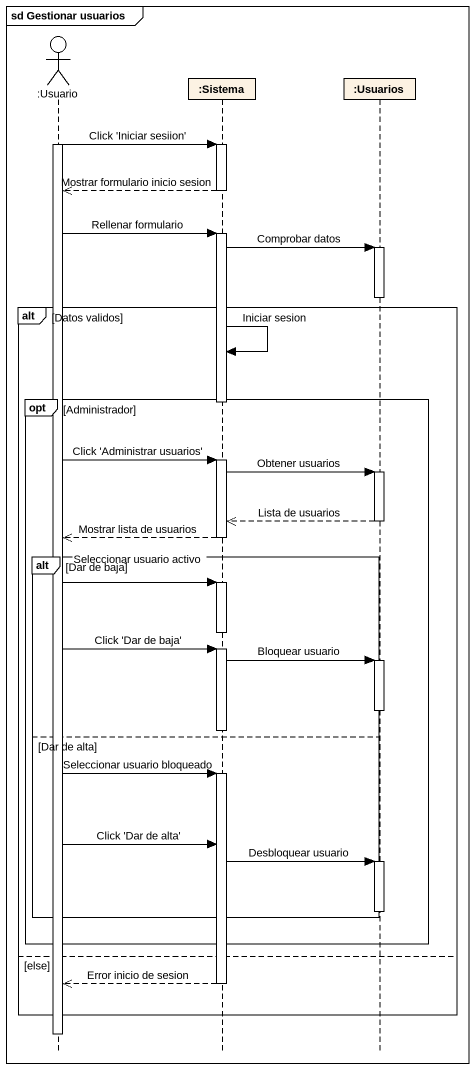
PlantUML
@startuml
mainframe sd Gestionar usuarios
hide footbox
actor ":Usuario" as Usuario
participant ":Sistema" as Sistema
participant ":Usuarios" as Usuarios

activate Usuario
Usuario -> Sistema : Click 'Iniciar sesiion'
activate Sistema
Sistema -->> Usuario : Mostrar formulario inicio sesion
deactivate Sistema
Usuario -> Sistema : Rellenar formulario
activate Sistema
Sistema -> Usuarios : Comprobar datos
activate Usuarios
deactivate Usuarios
alt Datos validos
  Sistema -> Sistema : Iniciar sesion
  opt Administrador
    deactivate Sistema
    Usuario -> Sistema : Click 'Administrar usuarios'
    activate Sistema
    Sistema -> Usuarios : Obtener usuarios
    activate Usuarios
    Usuarios -->> Sistema : Lista de usuarios
    deactivate Usuarios
    Sistema -->> Usuario : Mostrar lista de usuarios
    deactivate Sistema
    alt Dar de baja
      Usuario -> Sistema : Seleccionar usuario activo
      activate Sistema
      deactivate Sistema
      Usuario -> Sistema : Click 'Dar de baja'
      activate Sistema
      Sistema -> Usuarios : Bloquear usuario
      activate Usuarios
      deactivate Usuarios
      deactivate Sistema
    else Dar de alta
      Usuario -> Sistema : Seleccionar usuario bloqueado
      activate Sistema
      Usuario -> Sistema : Click 'Dar de alta'
      Sistema -> Usuarios : Desbloquear usuario
      activate Usuarios
      deactivate Usuarios
    end
  end
else else
  Sistema -->> Usuario : Error inicio de sesion
  deactivate Sistema
end
deactivate Usuario
@enduml
